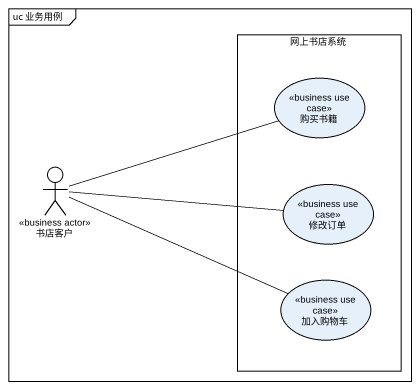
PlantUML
@startuml
mainframe uc 业务用例
rectangle 网上书店系统 {
  usecase 购买书籍 <<business use case>>
  usecase 修改订单 <<business use case>>
  usecase 加入购物车 <<business use case>>
}
actor 书店客户 <<business actor>>
书店客户 -right- 购买书籍
书店客户 -right- 修改订单
书店客户 -right- 加入购物车
@enduml
